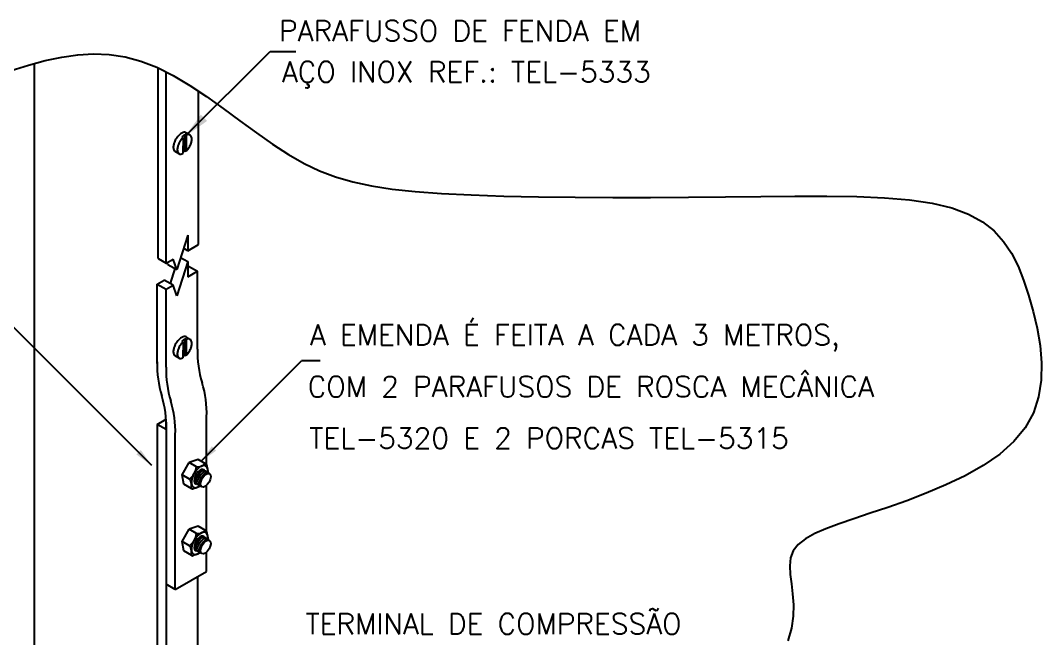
# Model space of a CAD drawing. Header units: millimetres. Extents: x -5101 to -5085.3, y -4733.9 to -4718.3.
# Drawn here: x -5095.69 to -5085.8, y -4724.32 to -4718.33 of the extents above; entities that cross this region are included whole.
import ezdxf

# ---------------------------------------------------------------- set-up
doc = ezdxf.new("R2010")
doc.units = ezdxf.units.MM
doc.header["$LTSCALE"] = 10
doc.layers.add('Termotécnica', color=7, linetype='Continuous')
doc.styles.add('r80', font='romans.shx')

msp = doc.modelspace()

# ---------------------------------------------------------------- linework, layer by layer
at = {"layer": 'Termotécnica', "color": 2, "ltscale": 1.6}
for p, q in [((-5094.0988, -4719.4576), (-5093.2743, -4718.6331)), ((-5093.2743, -4718.6331), (-5093.0243, -4718.6331))]:
    msp.add_line(p, q, dxfattribs=at)
at = {"layer": 'Termotécnica', "color": 2}
for p, q in [((-5095.5558, -4727.0241), (-5095.5558, -4718.7488)), ((-5094.3584, -4720.6371), (-5094.3584, -4718.7922)), ((-5094.2796, -4720.6826), (-5094.2796, -4718.8319)), ((-5093.967, -4720.5021), (-5093.967, -4719.0185)), ((-5094.0982, -4719.438), (-5094.1278, -4719.4591)), ((-5094.1165, -4719.4657), (-5094.1278, -4719.4591)), ((-5094.1165, -4719.4657), (-5094.1177, -4719.622)), ((-5094.0982, -4719.438), (-5094.0994, -4719.5943)), ((-5094.087, -4719.4446), (-5094.0982, -4719.438)), ((-5094.087, -4719.4446), (-5094.0882, -4719.6009)), ((-5094.0488, -4719.4422), (-5094.0877, -4719.4194)), ((-5094.1558, -4719.6244), (-5094.1947, -4719.6016)), ((-5094.0994, -4719.5943), (-5094.1176, -4719.6072)), ((-5094.0882, -4719.6009), (-5094.0994, -4719.5943)), ((-5094.0714, -4720.413), (-5094.1778, -4720.7451)), ((-5094.0714, -4720.413), (-5094.0714, -4720.5623)), ((-5094.1119, -4720.539), (-5094.1117, -4720.5388)), ((-5094.0714, -4720.5623), (-5094.1119, -4720.539)), ((-5094.0714, -4720.5623), (-5093.967, -4720.5021)), ((-5094.3584, -4720.6371), (-5094.2796, -4720.6826)), ((-5094.2796, -4720.6826), (-5094.2116, -4720.6433)), ((-5094.2652, -4720.6946), (-5094.2709, -4720.6775)), ((-5094.1778, -4720.7451), (-5094.2116, -4720.6433)), ((-5094.0714, -4720.667), (-5094.1778, -4720.9991)), ((-5094.14, -4720.6273), (-5094.0714, -4720.667)), ((-5094.0714, -4720.667), (-5094.0714, -4720.8163)), ((-5094.2652, -4720.6946), (-5094.1778, -4720.7451)), ((-5094.1966, -4720.7343), (-5094.243, -4720.8791)), ((-5094.0714, -4720.7153), (-5094.0633, -4720.7106)), ((-5094.0714, -4720.8163), (-5093.9758, -4720.7611)), ((-5094.0633, -4720.7106), (-5093.9758, -4720.7611)), ((-5093.9758, -4721.5147), (-5093.9758, -4720.7611)), ((-5094.3671, -4720.886), (-5094.2991, -4720.8467)), ((-5094.2116, -4720.8972), (-5094.2991, -4720.8467)), ((-5094.3671, -4720.886), (-5094.2796, -4720.9365)), ((-5094.3671, -4721.6396), (-5094.3671, -4720.886)), ((-5094.2796, -4720.9365), (-5094.2116, -4720.8972)), ((-5094.2796, -4721.6901), (-5094.2796, -4720.9365)), ((-5094.1778, -4720.9991), (-5094.2116, -4720.8972)), ((-5094.4202, -4722.643), (-5095.9557, -4721.1075)), ((-5094.0982, -4721.4167), (-5094.1278, -4721.4378)), ((-5094.1165, -4721.4444), (-5094.1278, -4721.4378)), ((-5094.1165, -4721.4444), (-5094.1177, -4721.6007)), ((-5094.0982, -4721.4167), (-5094.0994, -4721.5729)), ((-5094.087, -4721.4233), (-5094.0982, -4721.4167)), ((-5094.087, -4721.4233), (-5094.0882, -4721.5795)), ((-5094.0488, -4721.4209), (-5094.0877, -4721.398)), ((-5094.3671, -4721.6552), (-5094.3671, -4721.6396)), ((-5094.1558, -4721.6031), (-5094.1947, -4721.5803)), ((-5094.0994, -4721.5729), (-5094.1176, -4721.5859)), ((-5094.0882, -4721.5795), (-5094.0994, -4721.5729)), ((-5093.945, -4722.6041), (-5092.9702, -4721.6293)), ((-5092.79, -4721.6293), (-5092.9702, -4721.6293)), ((-5094.3671, -4722.2445), (-5094.281, -4722.1947)), ((-5094.3671, -4722.2445), (-5094.3671, -4724.58)), ((-5094.2796, -4722.295), (-5094.3671, -4722.2445)), ((-5094.2796, -4722.2228), (-5094.2796, -4724.6305)), ((-5093.8883, -4722.6319), (-5093.8883, -4722.17)), ((-5094.1922, -4723.8433), (-5094.1922, -4722.3455)), ((-5094.1264, -4722.7326), (-5094.0573, -4722.6129)), ((-5093.9708, -4722.5829), (-5094.0573, -4722.6129)), ((-5093.9853, -4722.6544), (-5094.0573, -4722.6129)), ((-5093.8925, -4722.6282), (-5093.9708, -4722.5829)), ((-5093.8707, -4722.7161), (-5093.8858, -4722.6375)), ((-5094.1091, -4722.8224), (-5094.1264, -4722.7326)), ((-5094.0544, -4722.7741), (-5094.1264, -4722.7326)), ((-5093.9317, -4722.6801), (-5093.9335, -4722.6932)), ((-5093.9123, -4722.6869), (-5093.9146, -4722.7041)), ((-5093.8936, -4722.6977), (-5093.8958, -4722.7149)), ((-5093.8748, -4722.7085), (-5093.876, -4722.7184)), ((-5094.0307, -4722.8676), (-5094.1091, -4722.8224)), ((-5093.9437, -4722.8425), (-5094.0193, -4722.8687)), ((-5094.0011, -4722.8141), (-5093.9842, -4722.8046)), ((-5093.9825, -4722.8251), (-5093.9655, -4722.8154)), ((-5093.9638, -4722.8353), (-5093.9468, -4722.8257)), ((-5093.8883, -4723.2785), (-5093.8883, -4722.8361)), ((-5093.9708, -4723.2295), (-5094.0573, -4723.2594)), ((-5093.8925, -4723.2747), (-5093.9708, -4723.2295)), ((-5094.1264, -4723.3791), (-5094.0573, -4723.2594)), ((-5093.9853, -4723.301), (-5094.0573, -4723.2594)), ((-5093.9317, -4723.3266), (-5093.9335, -4723.3397)), ((-5093.9123, -4723.3334), (-5093.9146, -4723.3506)), ((-5093.8936, -4723.3442), (-5093.8958, -4723.3614)), ((-5093.8707, -4723.3626), (-5093.8858, -4723.2841)), ((-5094.0544, -4723.4206), (-5094.1264, -4723.3791)), ((-5094.1091, -4723.4689), (-5094.1264, -4723.3791)), ((-5093.8748, -4723.3551), (-5093.876, -4723.365)), ((-5094.0307, -4723.5142), (-5094.1091, -4723.4689)), ((-5093.9437, -4723.4891), (-5094.0193, -4723.5153)), ((-5094.0011, -4723.4607), (-5093.9842, -4723.4511)), ((-5093.9825, -4723.4716), (-5093.9655, -4723.4619)), ((-5093.9638, -4723.4819), (-5093.9468, -4723.4722)), ((-5093.8883, -4723.6679), (-5093.8883, -4723.481)), ((-5094.1922, -4723.8433), (-5093.8883, -4723.6679)), ((-5093.9758, -4723.7184), (-5093.9758, -4724.455)), ((-5094.1922, -4723.8433), (-5094.2796, -4723.7928))]:
    msp.add_line(p, q, dxfattribs=at)
at = {"layer": 'Termotécnica', "color": 1}
msp.add_lwpolyline([(-5095.7829, -4718.8171), (-5095.6142, -4718.7645), (-5095.451, -4718.7206), (-5095.2922, -4718.687), (-5095.1367, -4718.6652), (-5094.9834, -4718.6567), (-5094.8312, -4718.6631), (-5094.679, -4718.6857), (-5094.5258, -4718.7263), (-5094.3704, -4718.7862), (-5094.2121, -4718.866), (-5094.0516, -4718.9621), (-5093.8897, -4719.0702), (-5093.7276, -4719.1856), (-5093.566, -4719.3038), (-5093.4061, -4719.4204), (-5093.2489, -4719.5309), (-5093.0951, -4719.6307), (-5092.945, -4719.7164), (-5092.7945, -4719.7882), (-5092.6389, -4719.8477), (-5092.4732, -4719.8962), (-5092.2926, -4719.9351), (-5092.0923, -4719.9658), (-5091.8673, -4719.9896), (-5091.6128, -4720.008), (-5091.3257, -4720.0223), (-5091.0104, -4720.0328), (-5090.6728, -4720.0401), (-5090.3191, -4720.0444), (-5089.9552, -4720.0463), (-5089.5873, -4720.046), (-5089.2214, -4720.0439), (-5088.8636, -4720.0404), (-5088.5193, -4720.0362), (-5088.1911, -4720.033), (-5087.8809, -4720.0328), (-5087.5908, -4720.0377), (-5087.3227, -4720.0497), (-5087.0785, -4720.0707), (-5086.8602, -4720.1029), (-5086.6697, -4720.1482), (-5086.5082, -4720.2082), (-5086.3731, -4720.2827), (-5086.261, -4720.371), (-5086.1684, -4720.4723), (-5086.092, -4720.586), (-5086.0284, -4720.7114), (-5085.9742, -4720.8478), (-5085.9258, -4720.9945), (-5085.8812, -4721.1504), (-5085.843, -4721.3132), (-5085.8148, -4721.48), (-5085.8005, -4721.6481), (-5085.8039, -4721.8146), (-5085.8288, -4721.9769), (-5085.879, -4722.1321), (-5085.9582, -4722.2774), (-5086.0687, -4722.4107), (-5086.2064, -4722.532), (-5086.3657, -4722.6421), (-5086.541, -4722.7417), (-5086.7267, -4722.8314), (-5086.9171, -4722.9119), (-5087.1066, -4722.984), (-5087.2896, -4723.0483), (-5087.4612, -4723.1057), (-5087.6193, -4723.1579), (-5087.7624, -4723.2069), (-5087.8893, -4723.2544), (-5087.9985, -4723.3025), (-5088.0886, -4723.353), (-5088.1582, -4723.4078), (-5088.206, -4723.4687), (-5088.2317, -4723.5374), (-5088.2396, -4723.6138), (-5088.2353, -4723.6977), (-5088.2242, -4723.7888), (-5088.2118, -4723.8866), (-5088.2037, -4723.991), (-5088.2053, -4724.1016), (-5088.2222, -4724.218), (-5088.2576, -4724.3399)], dxfattribs=at)
at = {"layer": 'Termotécnica', "color": 2}
for points in [[(-5094.0877, -4719.4194, 0.174705), (-5094.1064, -4719.4159, 0.104203), (-5094.1355, -4719.4272, 0.064948), (-5094.1613, -4719.4491, 0.051099), (-5094.1867, -4719.4837, 0.051099), (-5094.2046, -4719.5228, 0.064948), (-5094.2112, -4719.556, 0.104203), (-5094.2068, -4719.587, 0.174705), (-5094.1947, -4719.6016, 0.174705)], [(-5094.1165, -4719.4657, 0.016409), (-5094.1225, -4719.4719, 0.051099), (-5094.1479, -4719.5066, 0.051099), (-5094.1658, -4719.5456, 0.064948), (-5094.1724, -4719.5788, 0.104203), (-5094.168, -4719.6098, 0.174705), (-5094.1558, -4719.6244, 0.174705)], [(-5094.0882, -4719.6009, 0.016409), (-5094.0822, -4719.5947, 0.051099), (-5094.0568, -4719.5601, 0.051099), (-5094.0389, -4719.521, 0.064948), (-5094.0323, -4719.4878, 0.104203), (-5094.0366, -4719.4568, 0.174705), (-5094.0488, -4719.4422, 0.174705), (-5094.0675, -4719.4387, 0.06738), (-5094.087, -4719.4446, 0.064948)], [(-5094.1558, -4719.6244, 0.174705), (-5094.1371, -4719.6279, 0.06738), (-5094.1177, -4719.622, 0.064948)], [(-5094.0877, -4721.398, 0.174705), (-5094.1064, -4721.3945, 0.104203), (-5094.1355, -4721.4058, 0.064948), (-5094.1613, -4721.4278, 0.051099), (-5094.1867, -4721.4624, 0.051099), (-5094.2046, -4721.5015, 0.064948), (-5094.2112, -4721.5347, 0.104203), (-5094.2068, -4721.5656, 0.174705), (-5094.1947, -4721.5803, 0.174705)], [(-5094.1165, -4721.4444, 0.016409), (-5094.1225, -4721.4506, 0.051099), (-5094.1479, -4721.4852, 0.051099), (-5094.1658, -4721.5243, 0.064948), (-5094.1724, -4721.5575, 0.104203), (-5094.168, -4721.5885, 0.174705), (-5094.1558, -4721.6031, 0.174705)], [(-5094.0882, -4721.5795, 0.016409), (-5094.0822, -4721.5734, 0.051099), (-5094.0568, -4721.5387, 0.051099), (-5094.0389, -4721.4997, 0.064948), (-5094.0323, -4721.4665, 0.104203), (-5094.0366, -4721.4355, 0.174705), (-5094.0488, -4721.4209, 0.174705), (-5094.0675, -4721.4174, 0.06738), (-5094.087, -4721.4233, 0.064948)], [(-5094.1558, -4721.6031, 0.174705), (-5094.1371, -4721.6066, 0.06738), (-5094.1177, -4721.6007, 0.064948)]]:
    msp.add_lwpolyline(points, format="xyb", dxfattribs=at)
for centre, radius, start, end in [((-5093.0033, -4721.5516), 0.9732, 177.82513, 197.38281), ((-5093.3947, -4721.6766), 0.9732, 177.82513, 197.38281), ((-5093.3072, -4721.7271), 0.9732, 177.82513, 197.38281), ((-5094.8608, -4722.1331), 0.9732, 357.82513, 17.38281), ((-5095.2521, -4722.258), 0.9732, 357.82513, 17.38281), ((-5095.1646, -4722.3086), 0.9732, 357.82513, 17.38281), ((-5094.168, -4722.6288), 0.1844, 307.99693, 352.0248), ((-5093.9738, -4722.5483), 0.1068, 263.81075, 314.50098), ((-5093.8994, -4722.6401), 0.0138, 10.88457, 60), ((-5093.8843, -4722.7187), 0.0138, 359.13174, 10.88457), ((-5094.141, -4722.8372), 0.1071, 345.58178, 36.10648), ((-5093.9483, -4722.8295), 0.0138, 289.11647, 296.29189), ((-5094.0238, -4722.8557), 0.0138, 240, 289.11647), ((-5094.168, -4723.2753), 0.1844, 307.99693, 352.0248), ((-5093.9738, -4723.1948), 0.1068, 263.81075, 314.50098), ((-5093.8994, -4723.2867), 0.0138, 10.88457, 60), ((-5094.141, -4723.4838), 0.1071, 345.58178, 36.10648), ((-5093.8843, -4723.3652), 0.0138, 359.13174, 10.88457), ((-5094.0238, -4723.5022), 0.0138, 240, 289.11647), ((-5093.9483, -4723.476), 0.0138, 289.11647, 296.29189)]:
    msp.add_arc(centre, radius, start, end, dxfattribs=at)
for centre, major_axis, start_param, end_param in [((-5093.9567, -4722.7508), (0.06, 0.104), -0.868466, 4.143729), ((-5093.9567, -4722.7508), (0.0394, 0.0682), -0.455145, 3.411157), ((-5093.9567, -4723.3973), (0.06, 0.104), -0.868466, 4.143729), ((-5093.9567, -4723.3973), (0.0394, 0.0682), -0.455145, 3.411157)]:
    msp.add_ellipse(centre, major_axis=major_axis, ratio=0.500279, start_param=start_param, end_param=end_param, dxfattribs=at)
at = {"layer": 'Termotécnica', "color": 1}
for centre in [(-5093.9567, -4722.7508), (-5093.938, -4722.7611), (-5093.9192, -4722.7719), (-5093.9567, -4723.3973), (-5093.938, -4723.4076), (-5093.9192, -4723.4184)]:
    msp.add_ellipse(centre, major_axis=(0.0445, 0.064), ratio=0.281547, start_param=0.017275, end_param=3.141593, dxfattribs=at)
at = {"layer": 'Termotécnica', "color": 2}
for centre in [(-5093.8975, -4722.7856), (-5093.8975, -4723.4321)]:
    msp.add_ellipse(centre, major_axis=(-0.037, -0.0641), ratio=0.509483, dxfattribs=at)
at = {"layer": 'Termotécnica', "color": 2, "ltscale": 1.6}
msp.add_solid([(-5093.8841, -4719.3063), (-5093.9448, -4719.2448), (-5094.0988, -4719.4576)], dxfattribs=at)
at = {"layer": 'Termotécnica', "color": 2}
for points in [[(-5093.7957, -4722.4989), (-5093.8379, -4722.4562), (-5093.945, -4722.6041)], [(-5094.5254, -4722.4937), (-5094.5682, -4722.5359), (-5094.4202, -4722.643)]]:
    msp.add_solid(points, dxfattribs=at)

# ---------------------------------------------------------------- texts
at = {"layer": 'Termotécnica', "color": 2, "ltscale": 1.6, "style": 'r80'}
for s, p in [('PARAFUSSO DE FENDA EM ', (-5093.1876, -4718.5324)), ('AÇO INOX REF.: TEL-5333', (-5093.1602, -4718.9314)), ('TERMINAL DE COMPRESSÃO', (-5092.9308, -4724.2764))]:
    msp.add_text(s, height=0.2, dxfattribs=at).set_placement(p)
at = {"layer": 'Termotécnica', "color": 2, "style": 'r80'}
for s, p in [('A EMENDA É FEITA A CADA 3 METROS,', (-5092.8888, -4721.4784)), ('COM 2 PARAFUSOS DE ROSCA MECÂNICA', (-5092.9091, -4721.9792)), ('TEL-5320 E 2 PORCAS TEL-5315', (-5092.8946, -4722.4782))]:
    msp.add_text(s, height=0.2, dxfattribs=at).set_placement(p)

doc.saveas('drawing.dxf')
